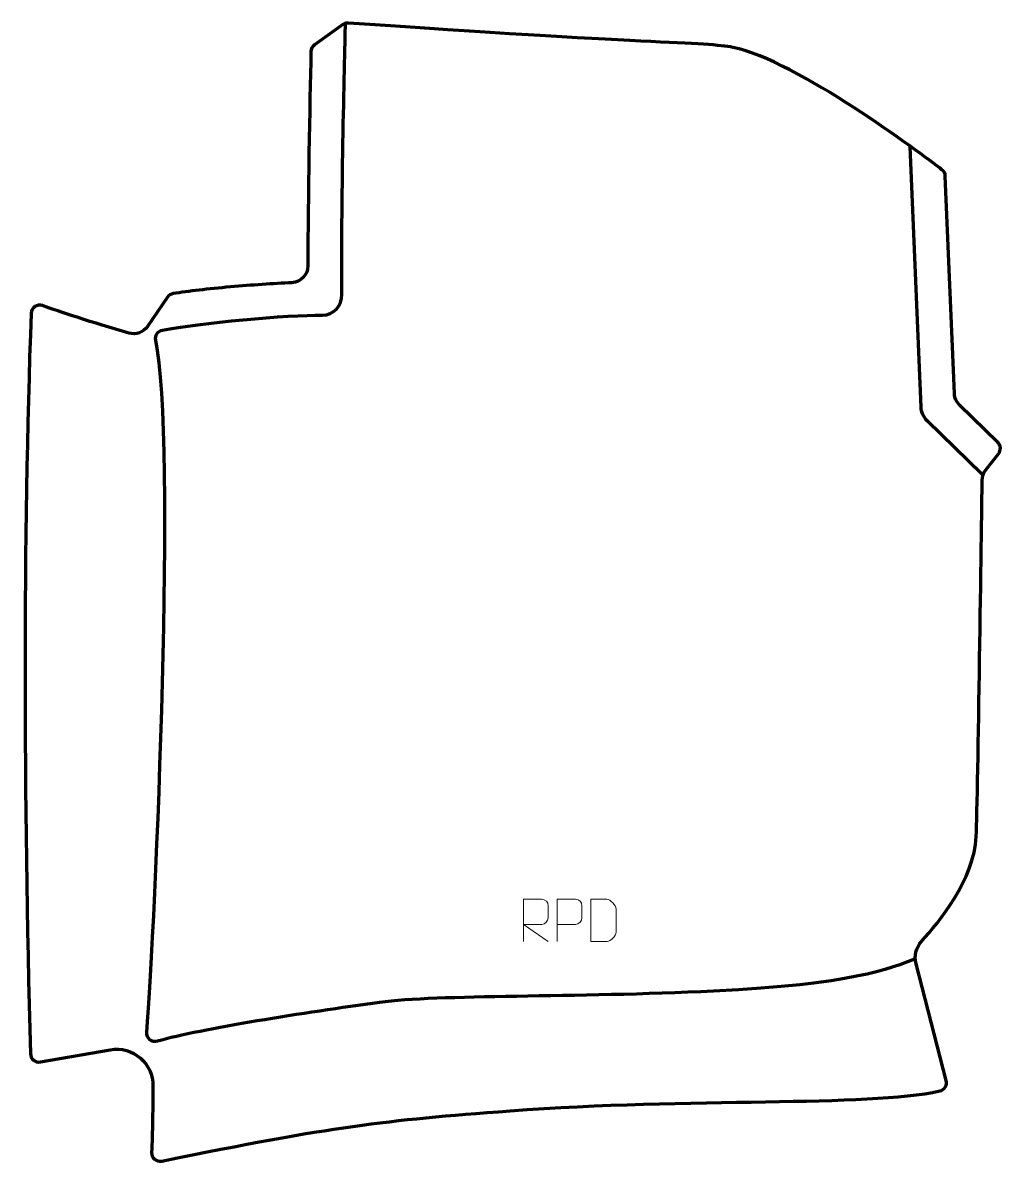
# Model space of a CAD drawing. Header units: millimetres. Extents: x -290 to 289, y -337 to 336.
import ezdxf

# ---------------------------------------------------------------- set-up
doc = ezdxf.new("R2010")
doc.units = ezdxf.units.MM
doc.header["$MEASUREMENT"] = 0
for name, color, linetype in [('layer 1', 7, 'Continuous'), ('layer 2', 7, 'Continuous'), ('layer 3', 7, 'Continuous')]:
    doc.layers.add(name, color=color, linetype=linetype)

msp = doc.modelspace()

# ---------------------------------------------------------------- linework, layer by layer
at = {"layer": 'layer 1', "color": 250, "lineweight": 9}
for points, knots in [([(6.2997, -206.4531), (6.2997, -206.4531), (6.2997, -181.4996), (6.2997, -181.4996), (6.2997, -181.4996), (9.8945, -181.4996), (13.49, -181.4996), (17.0852, -181.4996), (17.0852, -181.4996), (19.4105, -181.5373), (20.9678, -183.0273), (20.9637, -185.3937), (20.9637, -185.3937), (20.9633, -187.4292), (20.9633, -190.4886), (20.9637, -192.5246), (20.9637, -192.5246), (20.9572, -194.4001), (19.1449, -196.3419), (17.1354, -196.361), (17.1354, -196.361), (17.1354, -196.361), (6.2997, -196.361), (6.2997, -196.361), (6.2997, -196.361), (6.2997, -196.361), (20.9544, -206.4531), (20.9544, -206.4531)], [0, 0, 0, 0, 0.125, 0.125, 0.125, 0.125, 0.25, 0.25, 0.25, 0.25, 0.375, 0.375, 0.375, 0.375, 0.5, 0.5, 0.5, 0.5, 0.625, 0.625, 0.625, 0.625, 0.75, 0.75, 0.75, 0.75, 1, 1, 1, 1]), ([(26.2996, -206.4531), (26.2996, -206.4531), (26.2996, -181.4995), (26.2996, -181.4995), (26.2996, -181.4995), (29.8946, -181.4995), (33.4899, -181.4995), (37.0853, -181.4995), (37.0853, -181.4995), (39.4105, -181.5374), (40.9679, -183.0275), (40.9637, -185.3936), (40.9637, -185.3936), (40.9633, -187.4293), (40.9633, -190.4886), (40.9637, -192.5246), (40.9637, -192.5246), (40.9572, -194.4), (39.145, -196.3419), (37.1354, -196.361), (37.1354, -196.361), (37.1354, -196.361), (26.2996, -196.361), (26.2996, -196.361)], [0, 0, 0, 0, 0.14285714, 0.14285714, 0.14285714, 0.14285714, 0.28571429, 0.28571429, 0.28571429, 0.28571429, 0.42857143, 0.42857143, 0.42857143, 0.42857143, 0.57142857, 0.57142857, 0.57142857, 0.57142857, 0.71428571, 0.71428571, 0.71428571, 0.71428571, 1, 1, 1, 1]), ([(46.2394, -206.4249), (48.5712, -206.4245), (53.5214, -206.4485), (55.8529, -206.4488), (55.8529, -206.4488), (57.7779, -206.5542), (61.0965, -203.0126), (61.0853, -200.9953), (61.0853, -200.9953), (61.0849, -195.2252), (61.0849, -193.0555), (61.0853, -187.2862), (61.0853, -187.2862), (61.081, -185.1481), (57.7065, -181.488), (55.5541, -181.5015), (55.5541, -181.5015), (53.2284, -181.5015), (48.5041, -181.5015), (46.178, -181.5015), (46.178, -181.5015), (46.1784, -187.2484), (46.2397, -200.6776), (46.2394, -206.4249)], [0, 0, 0, 0, 0.14285714, 0.14285714, 0.14285714, 0.14285714, 0.28571429, 0.28571429, 0.28571429, 0.28571429, 0.42857143, 0.42857143, 0.42857143, 0.42857143, 0.57142857, 0.57142857, 0.57142857, 0.57142857, 0.71428571, 0.71428571, 0.71428571, 0.71428571, 1, 1, 1, 1])]:
    msp.add_open_spline(points, degree=3, knots=knots, dxfattribs=at)
at = {"layer": 'layer 2', "color": 230, "lineweight": 200}
msp.add_open_spline([(-100.3392, 335.4118), (-99.3908, 336.0911), (-98.2324, 336.4173), (-97.0688, 336.3343), (-97.0688, 336.3343), (75.3344, 324.0321), (115.4586, 325.0041), (130.2225, 321.9184), (130.2225, 321.9184), (168.5138, 313.9156), (241.2511, 259.232), (253.7751, 249.6554), (253.7751, 249.6554), (254.9539, 248.7539), (255.6685, 247.3769), (255.7307, 245.8938), (255.7307, 245.8938), (255.7307, 245.8938), (261.0957, 117.3226), (261.0957, 117.3226), (261.0957, 117.3226), (261.2022, 114.7733), (262.2788, 112.361), (264.1057, 110.5798), (264.1057, 110.5798), (264.1057, 110.5798), (286.7764, 88.4729), (286.7764, 88.4729), (286.7764, 88.4729), (288.6053, 86.6891), (288.7956, 83.814), (287.2177, 81.8046), (287.2177, 81.8046), (287.2177, 81.8046), (279.6583, 72.1786), (279.6583, 72.1786), (279.6583, 72.1786), (278.3025, 70.4527), (277.5526, 68.3306), (277.5239, 66.1361), (277.5239, 66.1361), (277.1916, 40.7789), (275.0662, -119.3276), (274.0281, -144.3319), (274.0281, -144.3319), (272.9636, -169.9656), (251.764, -195.1673), (241.6862, -206.3789), (241.6862, -206.3789), (238.4275, -210.0049), (237.2188, -215.0273), (238.4543, -219.7428), (238.4543, -219.7428), (238.4543, -219.7428), (256.3069, -288.6352), (256.3069, -288.6352), (256.3069, -288.6352), (257.0223, -291.3963), (255.29, -294.1851), (252.5031, -294.7929), (252.5031, -294.7929), (208.9482, -304.289), (105.6787, -298.5037), (-1.5043, -306.5326), (-1.5043, -306.5326), (-76.8011, -312.1725), (-105.7063, -315.4952), (-207.4863, -336.2455), (-207.4863, -336.2455), (-210.7025, -336.9011), (-213.6659, -334.3415), (-213.4931, -331.0635), (-213.4931, -331.0635), (-212.9415, -320.6184), (-212.7761, -302.7363), (-212.7279, -291.6494), (-212.7279, -291.6494), (-212.7007, -285.4447), (-215.3584, -279.5344), (-220.0161, -275.4352), (-220.0161, -275.4352), (-224.904, -271.1338), (-231.4799, -269.2819), (-237.8937, -270.4013), (-237.8937, -270.4013), (-237.8937, -270.4013), (-279.2463, -277.6139), (-279.2463, -277.6139), (-279.2463, -277.6139), (-282.2593, -278.1396), (-285.0374, -275.8644), (-285.1179, -272.8072), (-285.1179, -272.8072), (-289.1853, -117.9156), (-289.6322, 29.205), (-284.7032, 164.79), (-284.7032, 164.79), (-284.581, 168.1619), (-281.2233, 170.4463), (-278.0397, 169.3289), (-278.0397, 169.3289), (-268.27, 165.9001), (-248.4922, 159.1771), (-226.8464, 153.0655), (-226.8464, 153.0655), (-222.7104, 151.8982), (-218.2904, 153.513), (-215.8719, 157.065), (-215.8719, 157.065), (-215.8719, 157.065), (-204.162, 174.2661), (-204.162, 174.2661), (-204.162, 174.2661), (-203.3882, 175.4021), (-202.1838, 176.1715), (-200.8263, 176.3887), (-200.8263, 176.3887), (-191.5327, 177.8757), (-180.2739, 179.1929), (-166.9204, 180.3612), (-166.9204, 180.3612), (-154.2916, 181.466), (-141.5703, 182.2801), (-130.5302, 182.8674), (-130.5302, 182.8674), (-125.2186, 183.1501), (-121.0596, 187.5404), (-121.0664, 192.8599), (-121.0664, 192.8599), (-121.1185, 233.1391), (-119.9744, 287.7618), (-119.2637, 319.3992), (-119.2637, 319.3992), (-119.2281, 320.9715), (-118.4548, 322.4347), (-117.1765, 323.3504), (-117.1765, 323.3504), (-117.1765, 323.3504), (-100.3392, 335.4118), (-100.3392, 335.4118)], degree=3, knots=[0, 0, 0, 0, 0.02777778, 0.02777778, 0.02777778, 0.02777778, 0.05555556, 0.05555556, 0.05555556, 0.05555556, 0.08333333, 0.08333333, 0.08333333, 0.08333333, 0.11111111, 0.11111111, 0.11111111, 0.11111111, 0.13888889, 0.13888889, 0.13888889, 0.13888889, 0.16666667, 0.16666667, 0.16666667, 0.16666667, 0.19444444, 0.19444444, 0.19444444, 0.19444444, 0.22222222, 0.22222222, 0.22222222, 0.22222222, 0.25, 0.25, 0.25, 0.25, 0.27777778, 0.27777778, 0.27777778, 0.27777778, 0.30555556, 0.30555556, 0.30555556, 0.30555556, 0.33333333, 0.33333333, 0.33333333, 0.33333333, 0.36111111, 0.36111111, 0.36111111, 0.36111111, 0.38888889, 0.38888889, 0.38888889, 0.38888889, 0.41666667, 0.41666667, 0.41666667, 0.41666667, 0.44444444, 0.44444444, 0.44444444, 0.44444444, 0.47222222, 0.47222222, 0.47222222, 0.47222222, 0.5, 0.5, 0.5, 0.5, 0.52777778, 0.52777778, 0.52777778, 0.52777778, 0.55555556, 0.55555556, 0.55555556, 0.55555556, 0.58333333, 0.58333333, 0.58333333, 0.58333333, 0.61111111, 0.61111111, 0.61111111, 0.61111111, 0.63888889, 0.63888889, 0.63888889, 0.63888889, 0.66666667, 0.66666667, 0.66666667, 0.66666667, 0.69444444, 0.69444444, 0.69444444, 0.69444444, 0.72222222, 0.72222222, 0.72222222, 0.72222222, 0.75, 0.75, 0.75, 0.75, 0.77777778, 0.77777778, 0.77777778, 0.77777778, 0.80555556, 0.80555556, 0.80555556, 0.80555556, 0.83333333, 0.83333333, 0.83333333, 0.83333333, 0.86111111, 0.86111111, 0.86111111, 0.86111111, 0.88888889, 0.88888889, 0.88888889, 0.88888889, 0.91666667, 0.91666667, 0.91666667, 0.91666667, 0.94444444, 0.94444444, 0.94444444, 0.94444444, 1, 1, 1, 1], dxfattribs=at)
at = {"layer": 'layer 3', "color": 142, "lineweight": 200}
for points, knots in [([(237.9994, -216.7905), (222.5096, -222.652), (200.4318, -231.8868), (118.7866, -235.8299), (118.7866, -235.8299), (37.1412, -239.7731), (-44.3937, -237.7902), (-78.817, -242.5151), (-78.817, -242.5151), (-122.2249, -248.4737), (-184.4455, -258.0223), (-209.9432, -265.4286), (-209.9432, -265.4286), (-213.298, -266.4026), (-216.587, -263.7122), (-216.3081, -260.2302), (-216.3081, -260.2302), (-211.2412, -196.9327), (-198.4672, 91.8648), (-211.0306, 148.873), (-211.0306, 148.873), (-211.6362, 151.6216), (-209.8703, 154.3262), (-207.1078, 154.866), (-207.1078, 154.866), (-185.6022, 159.0684), (-132.7515, 163.9745), (-112.5411, 163.6902), (-112.5411, 163.6902), (-106.0035, 163.5985), (-100.8718, 169.3707), (-100.9561, 175.9083), (-100.9561, 175.9083), (-101.5786, 224.1515), (-99.3988, 312.6685), (-98.8718, 336.463)], [0, 0, 0, 0, 0.1, 0.1, 0.1, 0.1, 0.2, 0.2, 0.2, 0.2, 0.3, 0.3, 0.3, 0.3, 0.4, 0.4, 0.4, 0.4, 0.5, 0.5, 0.5, 0.5, 0.6, 0.6, 0.6, 0.6, 0.7, 0.7, 0.7, 0.7, 0.8, 0.8, 0.8, 0.8, 1, 1, 1, 1]), ([(277.5679, 69.5169), (277.5679, 69.5169), (245.0495, 101.2275), (245.0495, 101.2275), (245.0495, 101.2275), (242.8404, 103.3816), (241.5384, 106.2987), (241.41, 109.3815), (241.41, 109.3815), (241.41, 109.3815), (234.9939, 263.1328), (234.9939, 263.1328)], [0, 0, 0, 0, 0.25, 0.25, 0.25, 0.25, 0.5, 0.5, 0.5, 0.5, 1, 1, 1, 1])]:
    msp.add_open_spline(points, degree=3, knots=knots, dxfattribs=at)

doc.saveas('drawing.dxf')
